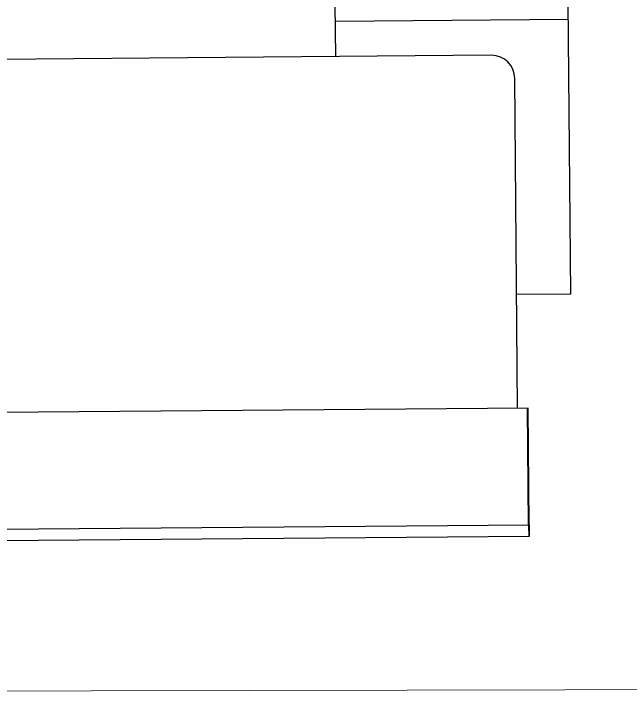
# Paper-space layout 'office1 floor1' of a CAD drawing. Header units: inches. Extents: x 0.3 to 10.8, y 1.4 to 4.2.
# Drawn here: x 8.2643 to 8.4837, y 3.0907 to 3.334 of the extents above; entities that cross this region are included whole.
import ezdxf

# ---------------------------------------------------------------- set-up
doc = ezdxf.new("R2010")
doc.units = ezdxf.units.IN
doc.header["$MEASUREMENT"] = 0
doc.layers.get('0').update_dxf_attribs({"lineweight": 0})
doc.layers.add('WALL 1 100', color=250, linetype='Continuous', lineweight=9)

psp = doc.layouts.new('office1 floor1')

# ---------------------------------------------------------------- linework, layer by layer
at = {"color": 7, "linetype": 'ByBlock', "lineweight": -2}
for p, q in [((8.46247, 3.23431), (8.4616, 3.33809)), ((8.37858, 3.33739), (8.37874, 3.31873)), ((8.46165, 3.33186), (8.37864, 3.33116)), ((8.43421, 3.31919), (8.11874, 3.31655)), ((8.44357, 3.19363), (8.44258, 3.31096)), ((8.44323, 3.23415), (8.46247, 3.23431)), ((8.44732, 3.19366), (8.23977, 3.19192)), ((8.44748, 3.15207), (8.44713, 3.19358)), ((8.44755, 3.15214), (8.4472, 3.19365)), ((8.44767, 3.15215), (8.44732, 3.19366)), ((8.24012, 3.15041), (8.44767, 3.15215)), ((8.44748, 3.15207), (8.44752, 3.14792)), ((8.44755, 3.15214), (8.44758, 3.14799)), ((8.44767, 3.15215), (8.44771, 3.148)), ((8.44771, 3.148), (8.24016, 3.14626))]:
    psp.add_line(p, q, dxfattribs=at)
psp.add_arc((8.43428, 3.31089), 0.0083, 0.4807, 90.4807, dxfattribs=at)
at = {"layer": 'WALL 1 100', "color": 0}
psp.add_lwpolyline([(7.16782, 3.09073), (10.76447, 3.0983)], dxfattribs=at)

doc.saveas('drawing.dxf')
